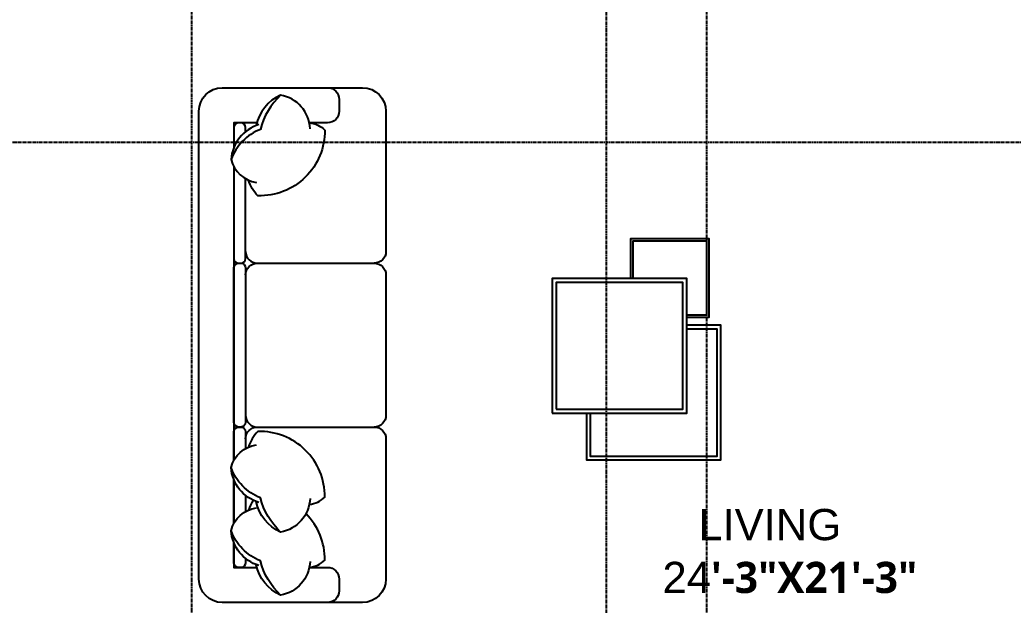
# Model space of a CAD drawing. Header units: inches. Extents: x 99023 to 109265, y 17199 to 18675.
# Drawn here: x 103624.8 to 103815.8, y 18087.1 to 18199.5 of the extents above; entities that cross this region are included whole.
import ezdxf

# ---------------------------------------------------------------- set-up
doc = ezdxf.new("R2010")
doc.units = ezdxf.units.IN
doc.linetypes.add('CENTER', pattern=[2, 1.25, -0.25, 0.25, -0.25])
doc.layers.get('0').update_dxf_attribs({"color": 255})
doc.layers.add('HAT', color=8, linetype='Continuous')
doc.layers.add('PLAN', color=1, linetype='Continuous')
doc.styles.get("Standard").update_dxf_attribs({"font": 'arial.ttf'})

# ---------------------------------------------------------------- blocks, each defined once
blk = doc.blocks.new('RTHTRHTRJ')
at = {"layer": 'HAT', "linetype": 'ByBlock'}
h = blk.add_hatch(dxfattribs=at)
h.set_pattern_fill('ANSI37', color=256, scale=15)
h.set_pattern_definition([(45, (-247990.6225, -54534.0869), (-1.325825215, 1.325825215), []), (135, (-247990.6225, -54534.0869), (-1.325825215, -1.325825215), [])])
h.paths.add_polyline_path([(103395.34, 17979.44), (103410.34, 17979.44), (103410.34, 17988.44), (103395.34, 17988.44)])
edge = h.paths.add_edge_path()
edge.add_arc((103590.34, 18066.44), 6, 0, 360)
edge = h.paths.add_edge_path()
edge.add_arc((103434.34, 18066.44), 6, 0, 360)
edge = h.paths.add_edge_path()
edge.add_arc((103590.34, 18175.94), 6, 0, 360)
edge = h.paths.add_edge_path()
edge.add_arc((103434.34, 18175.94), 6, 0, 360)
edge = h.paths.add_edge_path()
edge.add_arc((103962.34, 17926.61), 6, 0, 360)
edge = h.paths.add_edge_path()
edge.add_arc((103962.34, 17769.44), 6, 0, 360)
edge = h.paths.add_edge_path()
edge.add_arc((103737.56, 17769.44), 6, 0, 360)
edge = h.paths.add_edge_path()
edge.add_arc((103879.84, 17851.94), 6, 0, 360)
edge = h.paths.add_edge_path()
edge.add_arc((103756.88, 17851.94), 6, 0, 360)
edge = h.paths.add_edge_path()
edge.add_arc((103657.84, 17851.94), 6, 0, 360)
h.paths.add_polyline_path([(103884.34, 17979.44), (103866.34, 17979.44), (103866.34, 17988.44), (103884.34, 17988.44)])
h.paths.add_polyline_path([(103743.38, 17979.44), (103761.38, 17979.44), (103761.38, 17988.44), (103743.38, 17988.44)])
h.paths.add_polyline_path([(103578.34, 17979.44), (103593.34, 17979.44), (103593.34, 17988.44), (103578.34, 17988.44)])
h.paths.add_polyline_path([(103395.34, 17847.44), (103410.34, 17847.44), (103410.34, 17856.44), (103395.34, 17856.44)])
h.paths.add_polyline_path([(103578.34, 17862.44), (103578.34, 17847.44), (103587.34, 17847.44), (103587.34, 17862.44)])
h.paths.add_polyline_path([(103875.34, 18261.44), (103875.34, 18243.44), (103884.34, 18243.44), (103884.34, 18261.44)])
h.paths.add_polyline_path([(103752.38, 18261.44), (103752.38, 18243.44), (103761.38, 18243.44), (103761.38, 18261.44)])
h.paths.add_polyline_path([(103578.34, 18258.44), (103578.34, 18243.44), (103587.34, 18243.44), (103587.34, 18258.44)])
h.paths.add_polyline_path([(103494.34, 18258.44), (103494.34, 18243.44), (103503.34, 18243.44), (103503.34, 18258.44)])
h.paths.add_polyline_path([(103311.34, 18258.44), (103311.34, 18243.44), (103320.34, 18243.44), (103320.34, 18258.44)])
h.paths.add_polyline_path([(103197.34, 18171.44), (103215.34, 18171.44), (103215.34, 18180.44), (103197.34, 18180.44)])
h.paths.add_polyline_path([(103206.34, 18006.44), (103206.34, 17991.44), (103215.34, 17991.44), (103215.34, 18006.44)])
h.paths.add_polyline_path([(103206.34, 17862.44), (103206.34, 17847.44), (103215.34, 17847.44), (103215.34, 17862.44)])
h.paths.add_polyline_path([(103020.34, 17862.44), (103020.34, 17847.44), (103029.34, 17847.44), (103029.34, 17862.44)])
h.paths.add_polyline_path([(103020.34, 18006.44), (103020.34, 17991.44), (103029.34, 17991.44), (103029.34, 18006.44)])
h.paths.add_polyline_path([(103020.34, 18189.44), (103020.34, 18171.44), (103029.34, 18171.44), (103029.34, 18189.44)])
h.paths.add_polyline_path([(103020.34, 18414.44), (103020.34, 18399.44), (103029.34, 18399.44), (103029.34, 18414.44)])
h.paths.add_polyline_path([(103311.34, 18405.44), (103326.34, 18405.44), (103326.34, 18414.44), (103311.34, 18414.44)])
h.paths.add_polyline_path([(103200.34, 18405.44), (103215.34, 18405.44), (103215.34, 18414.44), (103200.34, 18414.44)])
h.paths.add_polyline_path([(103488.34, 18405.44), (103503.34, 18405.44), (103503.34, 18414.44), (103488.34, 18414.44)])
h.paths.add_polyline_path([(103578.34, 18405.44), (103593.34, 18405.44), (103593.34, 18414.44), (103578.34, 18414.44)])
h.paths.add_polyline_path([(103869.34, 18405.44), (103884.34, 18405.44), (103884.34, 18414.44), (103869.34, 18414.44)])
h.paths.add_polyline_path([(103746.38, 18405.44), (103761.38, 18405.44), (103761.38, 18414.44), (103746.38, 18414.44)])
at = {"layer": 'PLAN', "color": 8, "linetype": 'CENTER', "ltscale": 0.5}
for p, q in [((103737.56, 18475.08), (103737.56, 17735.72)), ((103657.84, 18474.26), (103657.84, 17734.9)), ((103756.88, 18474.26), (103756.88, 17734.9)), ((104003.04, 18175.94), (102936.9, 18175.94))]:
    blk.add_line(p, q, dxfattribs=at)
blk = doc.blocks.new('FEWFEWFEWF')
at = {"layer": 'HAT', "linetype": 'ByBlock'}
h = blk.add_hatch(dxfattribs=at)
h.set_pattern_fill('ANSI37', color=256, scale=15)
h.set_pattern_definition([(45, (-245054.2629, -54534.0869), (-1.325825215, 1.325825215), []), (135, (-245054.2629, -54534.0869), (-1.325825215, -1.325825215), [])])
h.paths.add_polyline_path([(106331.70369, 17979.43877), (106346.70369, 17979.43877), (106346.70369, 17988.43877), (106331.70369, 17988.43877)])
edge = h.paths.add_edge_path()
edge.add_arc((106526.70369, 18066.43877), 6, 0, 360)
edge = h.paths.add_edge_path()
edge.add_arc((106370.70369, 18066.43877), 6, 0, 360)
edge = h.paths.add_edge_path()
edge.add_arc((106526.70369, 18175.93877), 6, 0, 360)
edge = h.paths.add_edge_path()
edge.add_arc((106370.70369, 18175.93877), 6, 0, 360)
edge = h.paths.add_edge_path()
edge.add_arc((106898.70369, 17926.60544), 6, 0, 360)
edge = h.paths.add_edge_path()
edge.add_arc((106898.70369, 17769.43877), 6, 0, 360)
edge = h.paths.add_edge_path()
edge.add_arc((106673.91863, 17769.43877), 6, 0, 360)
edge = h.paths.add_edge_path()
edge.add_arc((106816.20369, 17851.93877), 6, 0, 360)
edge = h.paths.add_edge_path()
edge.add_arc((106693.24221, 17851.93877), 6, 0, 360)
edge = h.paths.add_edge_path()
edge.add_arc((106594.20369, 17851.93877), 6, 0, 360)
h.paths.add_polyline_path([(106820.70369, 17979.43877), (106802.70369, 17979.43877), (106802.70369, 17988.43877), (106820.70369, 17988.43877)])
h.paths.add_polyline_path([(106679.74221, 17979.43877), (106697.74221, 17979.43877), (106697.74221, 17988.43877), (106679.74221, 17988.43877)])
h.paths.add_polyline_path([(106514.70369, 17979.43877), (106529.70369, 17979.43877), (106529.70369, 17988.43877), (106514.70369, 17988.43877)])
h.paths.add_polyline_path([(106331.70369, 17847.43877), (106346.70369, 17847.43877), (106346.70369, 17856.43877), (106331.70369, 17856.43877)])
h.paths.add_polyline_path([(106514.70369, 17862.43877), (106514.70369, 17847.43877), (106523.70369, 17847.43877), (106523.70369, 17862.43877)])
h.paths.add_polyline_path([(106811.70369, 18261.43877), (106811.70369, 18243.43877), (106820.70369, 18243.43877), (106820.70369, 18261.43877)])
h.paths.add_polyline_path([(106688.74221, 18261.43877), (106688.74221, 18243.43877), (106697.74221, 18243.43877), (106697.74221, 18261.43877)])
h.paths.add_polyline_path([(106514.70369, 18258.43877), (106514.70369, 18243.43877), (106523.70369, 18243.43877), (106523.70369, 18258.43877)])
h.paths.add_polyline_path([(106430.70369, 18258.43877), (106430.70369, 18243.43877), (106439.70369, 18243.43877), (106439.70369, 18258.43877)])
h.paths.add_polyline_path([(106247.70369, 18258.43877), (106247.70369, 18243.43877), (106256.70369, 18243.43877), (106256.70369, 18258.43877)])
h.paths.add_polyline_path([(106133.70369, 18171.43877), (106151.70369, 18171.43877), (106151.70369, 18180.43877), (106133.70369, 18180.43877)])
h.paths.add_polyline_path([(106142.70369, 18006.43877), (106142.70369, 17991.43877), (106151.70369, 17991.43877), (106151.70369, 18006.43877)])
h.paths.add_polyline_path([(106142.70369, 17862.43877), (106142.70369, 17847.43877), (106151.70369, 17847.43877), (106151.70369, 17862.43877)])
h.paths.add_polyline_path([(105956.70369, 17862.43877), (105956.70369, 17847.43877), (105965.70369, 17847.43877), (105965.70369, 17862.43877)])
h.paths.add_polyline_path([(105956.70369, 18006.43877), (105956.70369, 17991.43877), (105965.70369, 17991.43877), (105965.70369, 18006.43877)])
h.paths.add_polyline_path([(105956.70369, 18189.43877), (105956.70369, 18171.43877), (105965.70369, 18171.43877), (105965.70369, 18189.43877)])
h.paths.add_polyline_path([(105956.70369, 18414.43877), (105956.70369, 18399.43877), (105965.70369, 18399.43877), (105965.70369, 18414.43877)])
h.paths.add_polyline_path([(106247.70369, 18405.43877), (106262.70369, 18405.43877), (106262.70369, 18414.43877), (106247.70369, 18414.43877)])
h.paths.add_polyline_path([(106136.70369, 18405.43877), (106151.70369, 18405.43877), (106151.70369, 18414.43877), (106136.70369, 18414.43877)])
h.paths.add_polyline_path([(106424.70369, 18405.43877), (106439.70369, 18405.43877), (106439.70369, 18414.43877), (106424.70369, 18414.43877)])
h.paths.add_polyline_path([(106514.70369, 18405.43877), (106529.70369, 18405.43877), (106529.70369, 18414.43877), (106514.70369, 18414.43877)])
h.paths.add_polyline_path([(106805.70369, 18405.43877), (106820.70369, 18405.43877), (106820.70369, 18414.43877), (106805.70369, 18414.43877)])
h.paths.add_polyline_path([(106682.74221, 18405.43877), (106697.74221, 18405.43877), (106697.74221, 18414.43877), (106682.74221, 18414.43877)])
at = {"color": 251, "ltscale": 0.03, "true_color": 0x636466}
blk.add_lwpolyline([(106627.09473, 18186.49018, -0.414213562), (106631.59099, 18181.99393), (106631.59099, 18155.01641, -0.414213562), (106629.34286, 18152.76828, -0.414213562), (106631.59099, 18150.52016), (106631.59099, 18123.54264, -0.414213562), (106629.34286, 18121.29451, -0.414213562), (106631.59099, 18119.04638), (106631.59099, 18092.06887, -0.414213562), (106627.09473, 18087.57261), (106600.11721, 18087.57261, -0.414213562), (106595.62096, 18092.06887), (106595.62096, 18181.99393, -0.414213562), (106600.11721, 18186.49018)], format="xyb", close=True, dxfattribs=at)
at = {"color": 251, "true_color": 0x636466}
for points in [[(106611.33658, 18185.0594, 0.147729876), (106607.47295, 18178.48877, 0.213342759), (106601.80629, 18172.69116)], [(106617.00324, 18178.6176, 0.356772365), (106611.33658, 18185.0594, 0.24954205), (106606.66677, 18179.22254)], [(106620.35035, 18186.49018, -0.414213562), (106622.59848, 18184.24206), (106622.59848, 18181.99393, -0.414213562), (106620.35035, 18179.7458), (106616.86719, 18179.7458)], [(106607.16502, 18179.39651, 0.306663495), (106601.80629, 18172.69116, 0.306329966), (106606.70022, 18168.31073)], [(106604.61347, 18178.03022), (106604.61347, 18178.84655, 0.414213562), (106603.71422, 18179.7458), (106603.26459, 18179.7458, 0.414213562), (106602.36534, 18178.84655)], [(106616.86617, 18179.7507, -0.16554063), (106619.83657, 18178.35993, -0.425989169), (106606.9578, 18165.73402, -0.121523323), (106605.18268, 18168.73117)], [(106602.36534, 18178.84655), (106602.36534, 18175.01637, 0.412535351)], [(106602.36534, 18171.2763), (106602.36534, 18153.66753, 0.414213562), (106603.26459, 18152.76828), (106603.71422, 18152.76828, 0.414213562), (106604.61347, 18153.66753), (106604.61347, 18169.01258, 0.412651551)], [(106604.61347, 18155.01641, 0.414213562), (106606.86159, 18152.76828), (106629.34286, 18152.76828, 0.415249096)], [(106604.61347, 18150.52016, -0.414213562), (106606.86159, 18152.76828)], [(106604.61347, 18123.54264, 0.414213562), (106606.86159, 18121.29451)], [(106602.36534, 18114.89706), (106602.36534, 18120.39526, -0.414213562), (106603.26459, 18121.29451), (106603.71422, 18121.29451, -0.414213562), (106604.61347, 18120.39526), (106604.61347, 18117.16079, -0.126313365)], [(106604.61347, 18119.04638, -0.414213562), (106606.86159, 18121.29451), (106629.34286, 18121.29451, -0.417320177)], [(106616.86617, 18106.42267, 0.16554063), (106619.83657, 18107.81343, 0.425989169), (106606.9578, 18120.43935, 0.121523323), (106605.18268, 18117.4422)], [(106607.16502, 18106.77686, -0.306663495), (106601.80629, 18113.48221, -0.306329966), (106606.70022, 18117.86263)], [(106611.33658, 18101.11397, -0.147729876), (106607.47295, 18107.6846, -0.213342759), (106601.80629, 18113.48221)], [(106602.36534, 18102.78649), (106602.36534, 18111.157, -0.414746652)], [(106604.61347, 18108.14314), (106604.61347, 18105.05022, -0.414598849)], [(106606.06159, 18107.21643, 0.071865379), (106605.18268, 18105.33163)], [(106617.00324, 18107.55576, -0.356772365), (106611.33658, 18101.11397, -0.24954205), (106606.66677, 18106.95083)], [(106607.16502, 18094.66629, -0.306663495), (106601.80629, 18101.37164, -0.306329966), (106606.70022, 18105.75206)], [(106616.86617, 18094.3121, 0.16554063), (106619.83657, 18095.70286, 0.200231147), (106616.21891, 18104.6271)], [(106611.33658, 18089.0034, -0.147729876), (106607.47295, 18095.57403, -0.213342759), (106601.80629, 18101.37164)], [(106602.36534, 18099.04643), (106602.36534, 18094.31699), (106606.78344, 18094.31699, -0.414352111)], [(106602.36534, 18095.21624), (106602.36534, 18099.04643, -0.414468676)], [(106604.61347, 18096.03257), (106604.61347, 18095.21624, -0.414213562), (106603.71422, 18094.31699), (106603.26459, 18094.31699, -0.414213562), (106602.36534, 18095.21624)], [(106617.00324, 18095.44519, -0.356772365), (106611.33658, 18089.0034, -0.24954205), (106606.66677, 18094.84025)], [(106616.86719, 18094.31699), (106620.35035, 18094.31699, -0.414213562), (106622.59848, 18092.06887), (106622.59848, 18089.82074, -0.414213562), (106620.35035, 18087.57261)]]:
    blk.add_lwpolyline(points, format="xyb", dxfattribs=at)
for points in [[(106606.78344, 18179.7458), (106602.36534, 18179.7458), (106602.36534, 18175.01637)], [(106602.36534, 18171.2763), (106602.36534, 18114.89706)], [(106602.36534, 18111.157), (106602.36534, 18102.78649)]]:
    blk.add_lwpolyline(points, dxfattribs=at)
at = {"color": 251, "ltscale": 0.03, "true_color": 0x636466}
for points in [[(106689.41571, 18142.38744), (106693.71378, 18142.38744), (106693.71378, 18157.46531), (106678.63591, 18157.46531), (106678.63591, 18149.82142)], [(106689.41571, 18142.81796), (106693.28326, 18142.81796), (106693.28326, 18157.03479), (106679.06643, 18157.03479), (106679.06643, 18149.82142)], [(106670.14112, 18123.96899), (106670.14112, 18114.98125), (106695.99355, 18114.98125), (106695.99355, 18140.83368), (106689.41571, 18140.83368)], [(106670.8793, 18123.96899), (106670.8793, 18115.71943), (106695.25537, 18115.71943), (106695.25537, 18140.0955), (106689.41571, 18140.0955)]]:
    blk.add_lwpolyline(points, dxfattribs=at)
at = {"color": 251, "true_color": 0x636466}
blk.add_lwpolyline([(106602.36534, 18122.19376), (106602.36534, 18151.86903, -0.414213562), (106603.26459, 18152.76828), (106603.71422, 18152.76828, -0.414213562), (106604.61347, 18151.86903), (106604.61347, 18122.19376, -0.414213562), (106603.71422, 18121.29451), (106603.26459, 18121.29451, -0.414213562)], format="xyb", close=True, dxfattribs=at)
at = {"color": 251, "ltscale": 0.03, "true_color": 0x636466}
for points in [[(106663.56329, 18123.96899), (106689.41571, 18123.96899), (106689.41571, 18149.82142), (106663.56329, 18149.82142)], [(106664.30146, 18124.70717), (106688.67754, 18124.70717), (106688.67754, 18149.08324), (106664.30146, 18149.08324)]]:
    blk.add_lwpolyline(points, close=True, dxfattribs=at)
at = {"color": 18, "true_color": 0x000000, "char_height": 6, "attachment_point": 1}
for s, insert in [('LIVING', (106691.64434, 18105.54781)), ('24{\\fYu Gothic Medium|b1|i0|c128|p34;\'-3"X21\'-3"}', (106684.75797, 18095.38736))]:
    blk.add_mtext_dynamic_manual_height_columns(s, width=85.7097594, gutter_width=2.23278, heights=[0], dxfattribs=dict(at, insert=insert))

msp = doc.modelspace()

# ---------------------------------------------------------------- block references
at = {"color": 18, "lineweight": -2, "true_color": 0x000000}
for name, p in [('FEWFEWFEWF', (-2936.3595857, 0)), ('RTHTRHTRJ', (0, 0))]:
    msp.add_blockref(name, p, dxfattribs=at)

doc.saveas('drawing.dxf')
